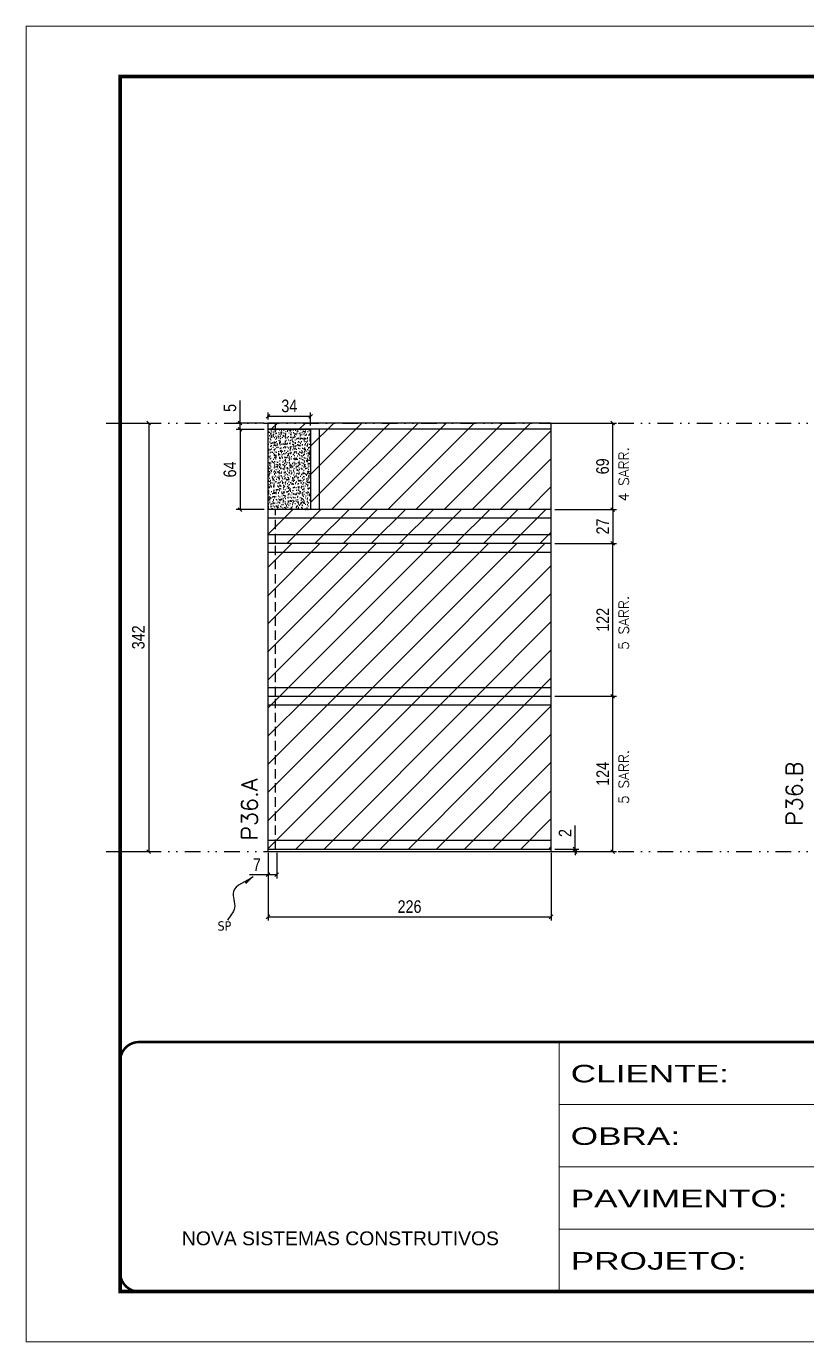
# Model space of a CAD drawing. Extents: x 2102 to 8383, y -13264 to 2718.
# Drawn here: x 5286 to 5909, y -5224 to -4174 of the extents above; entities that cross this region are included whole.
import ezdxf

# ---------------------------------------------------------------- set-up
doc = ezdxf.new("R2010")
doc.units = 0
for name, pattern in [('CONTINUO', [0]), ('DASHED', [0.75, 0.5, -0.25]), ('DIVIDE2', [0.625, 0.25, -0.125, 0, -0.125, 0, -0.125]), ('HIDDEN', [0.375, 0.25, -0.125])]:
    doc.linetypes.add(name, pattern=pattern)
for name, color, linetype in [('COTA', 241, 'Continuous'), ('Nível', 160, 'Continuous'), ('Painéis', 200, 'Continuous'), ('Romaneio', 10, 'Continuous'), ('SARR_2.2x7', 40, 'Continuous'), ('SARR_EDITAR', 141, 'Continuous'), ('Sarrafo de Pressão', 42, 'HIDDEN'), ('texto', 7, 'Continuous')]:
    doc.layers.add(name, color=color, linetype=linetype)
for name, color, linetype, lineweight in [('Folhas', 255, 'Continuous', 9), ('Hachura', 251, 'Continuous', 9), ('SARRAFO DE PRESSAO', 251, 'DASHED', 9), ('Texto Seção', 7, 'Continuous', 15)]:
    doc.layers.add(name, color=color, linetype=linetype, lineweight=lineweight)
doc.styles.add('ARIAL', font='arial.ttf')
doc.styles.add('COTA TECNICA', font='techl___.ttf', dxfattribs={"height": 10})
doc.styles.add('COTA TECNICA-50', font='techl___.ttf', dxfattribs={"height": 10})
doc.styles.add('REGUA-120', font='ROMANS.shx', dxfattribs={"height": 15})
doc.styles.add('ROMANS', font='romans.shx')
doc.styles.get("Standard").update_dxf_attribs({"font": 'arial.ttf'})
doc.styles.add('Tecnologia', font='')
doc.styles.get('Tecnologia').set_extended_font_data('Forgotten Futurist')
doc.dimstyles.new('COTA PAINEL-50', dxfattribs={"dimtxt": 10, "dimasz": 3, "dimexe": 3, "dimexo": 3, "dimgap": 3, "dimtad": 1, "dimdec": 1, "dimzin": 12, "dimdsep": 46, "dimtxsty": 'COTA TECNICA-50', "dimblk1": 'OBLIQUE', "dimblk2": 'OBLIQUE', "dimsah": 1, "dimcen": 0.9, "dimclrd": 4, "dimclre": 4, "dimclrt": 240, "dimadec": 1, "dimazin": 3, "dimtfac": 1, "dimtdec": 1, "dimtmove": 0, "dimatfit": 3, "dimfxl": 1, "dimtolj": 1, "dimtzin": 12, "dimarcsym": 0})
doc.dimstyles.new('PAINEL', dxfattribs={"dimtxt": 10, "dimasz": 3, "dimexe": 3, "dimexo": 3, "dimgap": 3, "dimtad": 1, "dimdec": 1, "dimzin": 12, "dimdsep": 46, "dimtxsty": 'COTA TECNICA', "dimblk1": 'OBLIQUE', "dimblk2": 'OBLIQUE', "dimsah": 1, "dimcen": 0.9, "dimclrd": 4, "dimclre": 4, "dimclrt": 240, "dimadec": 1, "dimazin": 3, "dimtfac": 1, "dimtdec": 1, "dimtmove": 0, "dimatfit": 3, "dimfxl": 1, "dimtolj": 1, "dimtzin": 12, "dimarcsym": 0})
doc.dimstyles.get("Standard").update_dxf_attribs({"dimtxt": 0.18, "dimasz": 0.18, "dimexe": 0.18, "dimexo": 0.0625, "dimgap": 0.09, "dimtad": 0, "dimtih": 1, "dimtoh": 1, "dimdec": 4, "dimzin": 0, "dimdsep": 46, "dimtxsty": 'Standard', "dimcen": 0.09, "dimadec": 0, "dimazin": 0, "dimtfac": 1, "dimtdec": 4, "dimtofl": 0, "dimtmove": 0, "dimatfit": 3, "dimfxl": 1, "dimtolj": 1, "dimtzin": 0, "dimarcsym": 0})
pattern_1 = [(45, (-128517.216, -32522.603), (-11.2253202, 11.2253202), [])]

# ---------------------------------------------------------------- blocks, each defined once
blk = doc.blocks.new('9999999999')
at = {"color": 30, "linetype": 'CONTINUO'}
for p, q in [((98564.6, 34230.2), (98564.6, 34429.4)), ((98564.6, 34379.6), (99584, 34379.6)), ((98564.6, 34329.8), (99488, 34329.8)), ((98564.6, 34280), (99488, 34280))]:
    blk.add_line(p, q, dxfattribs=at)
at = {"color": 30, "linetype": 'CONTINUO', "const_width": 2}
blk.add_lwpolyline([(99584, 34230.2), (99584, 34414.4, 0.414214), (99569, 34429.4), (98229, 34429.4, 0.414214), (98214, 34414.4), (98214, 34245.2, 0.414214), (98229, 34230.2), (99584, 34230.2)], format="xyb", dxfattribs=at)
at = {"layer": 'Folhas'}
blk.add_lwpolyline([(98139, 34190.2), (99624, 34190.2), (99624, 35240.2), (98139, 35240.2)], close=True, dxfattribs=at)
at = {"layer": 'Folhas', "color": 30, "const_width": 3}
blk.add_lwpolyline([(98214, 34230.2), (99584, 34230.2), (99584, 35200.2), (98214, 35200.2)], close=True, dxfattribs=at)
at = {"color": 7, "linetype": 'Continuous', "ltscale": 5, "style": 'ARIAL'}
blk.add_text('NOVA SISTEMAS CONSTRUTIVOS', height=11.059, dxfattribs=at).set_placement((98263.2, 34267.2))
at = {"layer": 'Folhas', "color": 7, "style": 'Tecnologia', "width": 1.5}
for s, p in [('CLIENTE:', (98573.7, 34397.2)), ('OBRA:', (98573.7, 34347.3)), ('PAVIMENTO:', (98573.7, 34297.5)), ('PROJETO:', (98573.7, 34247.7))]:
    blk.add_text(s, height=14, dxfattribs=at).set_placement(p)
blk = doc.blocks.new('_Oblique')
at = {"color": 0, "linetype": 'ByBlock', "lineweight": -2}
blk.add_line((-0.5, -0.5), (0.5, 0.5), dxfattribs=at)
blk = doc.blocks.new('*D1325')
at = {"layer": 'COTA', "color": 4, "linetype": 'ByBlock', "lineweight": -2, "transparency": 16777216}
for p, q in [((5352.5, -4490.6), (5386.5, -4490.6)), ((5383.5, -4490.6), (5383.5, -4832.6)), ((5352.5, -4832.6), (5386.5, -4832.6))]:
    blk.add_line(p, q, dxfattribs=at)
at = {"layer": 'Defpoints', "color": 0, "linetype": 'ByBlock', "transparency": 16777216}
for p in [(5349.5, -4490.6), (5349.5, -4832.6), (5383.5, -4832.6)]:
    blk.add_point(p, dxfattribs=at)
at = {"layer": 'COTA', "color": 4, "linetype": 'ByBlock', "lineweight": -2, "transparency": 16777216, "xscale": 3, "yscale": 3, "zscale": 3}
for p, rotation in [((5383.5, -4490.6), 90), ((5383.5, -4832.6), 270)]:
    blk.add_blockref('_Oblique', p, dxfattribs=dict(at, rotation=rotation))
at = {"layer": 'COTA', "color": 240, "linetype": 'ByBlock', "transparency": 16777216, "insert": (5375.3, -4661.6), "char_height": 10, "attachment_point": 5, "rotation": 90, "style": 'COTA TECNICA'}
blk.add_mtext('\\A1;342', dxfattribs=at)
blk = doc.blocks.new('*D654')
at = {"layer": 'COTA', "color": 4, "lineweight": -2, "transparency": 16777216}
for p, q in [((5478.8, -4833.6), (5478.8, -4887.7)), ((5704.8, -4833.6), (5704.8, -4887.7)), ((5478.8, -4884.7), (5704.8, -4884.7))]:
    blk.add_line(p, q, dxfattribs=at)
at = {"layer": 'Defpoints', "color": 0, "transparency": 16777216}
for p in [(5478.8, -4830.6), (5704.8, -4830.6), (5704.8, -4884.7)]:
    blk.add_point(p, dxfattribs=at)
at = {"layer": 'COTA', "color": 4, "lineweight": -2, "transparency": 16777216, "xscale": 3, "yscale": 3, "zscale": 3, "rotation": 180}
blk.add_blockref('_Oblique', (5478.8, -4884.7), dxfattribs=at)
at = {"layer": 'COTA', "color": 4, "lineweight": -2, "transparency": 16777216, "xscale": 3, "yscale": 3, "zscale": 3}
blk.add_blockref('_Oblique', (5704.8, -4884.7), dxfattribs=at)
at = {"layer": 'COTA', "color": 240, "transparency": 16777216, "insert": (5591.8, -4876.6), "char_height": 10, "attachment_point": 5, "style": 'COTA TECNICA'}
blk.add_mtext('\\A1;226', dxfattribs=at)
blk = doc.blocks.new('*D655')
at = {"layer": 'COTA', "color": 4, "lineweight": -2, "transparency": 16777216}
for p, q in [((5478.8, -4835.6), (5478.8, -4854.1)), ((5485.8, -4833.6), (5485.8, -4854.1)), ((5478.8, -4851.1), (5464, -4851.1)), ((5485.8, -4851.1), (5478.8, -4851.1))]:
    blk.add_line(p, q, dxfattribs=at)
at = {"layer": 'Defpoints', "color": 0, "transparency": 16777216}
for p in [(5478.8, -4832.6), (5485.8, -4830.6), (5478.8, -4851.1)]:
    blk.add_point(p, dxfattribs=at)
at = {"layer": 'COTA', "color": 4, "lineweight": -2, "transparency": 16777216, "xscale": 3, "yscale": 3, "zscale": 3, "rotation": 180}
blk.add_blockref('_Oblique', (5478.8, -4851.1), dxfattribs=at)
at = {"layer": 'COTA', "color": 4, "lineweight": -2, "transparency": 16777216, "xscale": 3, "yscale": 3, "zscale": 3}
blk.add_blockref('_Oblique', (5485.8, -4851.1), dxfattribs=at)
at = {"layer": 'COTA', "color": 240, "transparency": 16777216, "insert": (5469.9, -4843), "char_height": 10, "attachment_point": 5, "style": 'COTA TECNICA-50'}
blk.add_mtext('\\A1;7', dxfattribs=at)
blk = doc.blocks.new('*D656')
at = {"layer": 'Defpoints', "color": 0, "linetype": 'ByBlock', "transparency": 16777216}
for p in [(5704.8, -4708.6), (5754.1, -4708.6), (5704.8, -4832.6)]:
    blk.add_point(p, dxfattribs=at)
at = {"layer": 'Romaneio', "color": 4, "linetype": 'ByBlock', "lineweight": -2, "transparency": 16777216}
for p, q in [((5707.8, -4708.6), (5757.1, -4708.6)), ((5754.1, -4832.6), (5754.1, -4708.6)), ((5707.8, -4832.6), (5757.1, -4832.6))]:
    blk.add_line(p, q, dxfattribs=at)
at = {"layer": 'Romaneio', "color": 4, "linetype": 'ByBlock', "lineweight": -2, "transparency": 16777216, "xscale": 3, "yscale": 3, "zscale": 3}
for p, rotation in [((5754.1, -4708.6), 90), ((5754.1, -4832.6), 270)]:
    blk.add_blockref('_Oblique', p, dxfattribs=dict(at, rotation=rotation))
at = {"layer": 'Romaneio', "color": 240, "linetype": 'ByBlock', "transparency": 16777216, "insert": (5746, -4770.6), "char_height": 10, "attachment_point": 5, "rotation": 90, "style": 'COTA TECNICA'}
blk.add_mtext('\\A1;124', dxfattribs=at)
blk = doc.blocks.new('*D657')
at = {"layer": 'COTA', "color": 4, "lineweight": -2, "transparency": 16777216}
for p, q in [((5724, -4830.6), (5724, -4811.8)), ((5707.8, -4830.6), (5727, -4830.6)), ((5707.8, -4832.6), (5727, -4832.6)), ((5724, -4832.6), (5724, -4830.6)), ((5724, -4832.6), (5724, -4835.6))]:
    blk.add_line(p, q, dxfattribs=at)
at = {"layer": 'Defpoints', "color": 0, "transparency": 16777216}
for p in [(5704.8, -4830.6), (5704.8, -4832.6), (5724, -4832.6)]:
    blk.add_point(p, dxfattribs=at)
at = {"layer": 'COTA', "color": 4, "lineweight": -2, "transparency": 16777216, "xscale": 3, "yscale": 3, "zscale": 3}
for p, rotation in [((5724, -4830.6), 270), ((5724, -4832.6), 90)]:
    blk.add_blockref('_Oblique', p, dxfattribs=dict(at, rotation=rotation))
at = {"layer": 'COTA', "color": 240, "transparency": 16777216, "insert": (5716, -4817.8), "char_height": 10, "attachment_point": 5, "rotation": 90, "style": 'COTA TECNICA-50'}
blk.add_mtext('\\A1;2', dxfattribs=at)
blk = doc.blocks.new('*D658')
at = {"layer": 'COTA', "color": 4, "linetype": 'ByBlock', "lineweight": -2, "transparency": 16777216}
for p, q in [((5707.8, -4559.6), (5757.1, -4559.6)), ((5754.1, -4559.6), (5754.1, -4586.6)), ((5707.8, -4586.6), (5757.1, -4586.6))]:
    blk.add_line(p, q, dxfattribs=at)
at = {"layer": 'Defpoints', "color": 0, "linetype": 'ByBlock', "transparency": 16777216}
for p in [(5704.8, -4559.6), (5704.8, -4586.6), (5754.1, -4586.6)]:
    blk.add_point(p, dxfattribs=at)
at = {"layer": 'COTA', "color": 4, "linetype": 'ByBlock', "lineweight": -2, "transparency": 16777216, "xscale": 3, "yscale": 3, "zscale": 3}
for p, rotation in [((5754.1, -4559.6), 90), ((5754.1, -4586.6), 270)]:
    blk.add_blockref('_Oblique', p, dxfattribs=dict(at, rotation=rotation))
at = {"layer": 'COTA', "color": 240, "linetype": 'ByBlock', "transparency": 16777216, "insert": (5746, -4573.1), "char_height": 10, "attachment_point": 5, "rotation": 90, "style": 'COTA TECNICA'}
blk.add_mtext('\\A1;27', dxfattribs=at)
blk = doc.blocks.new('*D1326')
at = {"layer": 'COTA', "color": 4, "linetype": 'ByBlock', "lineweight": -2, "transparency": 16777216}
for p, q in [((5475.8, -4495.6), (5453.5, -4495.6)), ((5456.5, -4495.6), (5456.5, -4559.6)), ((5475.8, -4559.6), (5453.5, -4559.6))]:
    blk.add_line(p, q, dxfattribs=at)
at = {"layer": 'Defpoints', "color": 0, "linetype": 'ByBlock', "transparency": 16777216}
for p in [(5478.8, -4495.6), (5456.5, -4559.6), (5478.8, -4559.6)]:
    blk.add_point(p, dxfattribs=at)
at = {"layer": 'COTA', "color": 4, "linetype": 'ByBlock', "lineweight": -2, "transparency": 16777216, "xscale": 3, "yscale": 3, "zscale": 3}
for p, rotation in [((5456.5, -4495.6), 90), ((5456.5, -4559.6), 270)]:
    blk.add_blockref('_Oblique', p, dxfattribs=dict(at, rotation=rotation))
at = {"layer": 'COTA', "color": 240, "linetype": 'ByBlock', "transparency": 16777216, "insert": (5448.4, -4527.6), "char_height": 10, "attachment_point": 5, "rotation": 90, "style": 'COTA TECNICA'}
blk.add_mtext('\\A1;64', dxfattribs=at)
blk = doc.blocks.new('*D1333')
at = {"layer": 'COTA', "color": 4, "linetype": 'ByBlock', "lineweight": -2, "transparency": 16777216}
for p, q in [((5707.8, -4586.6), (5757.1, -4586.6)), ((5754.1, -4708.6), (5754.1, -4586.6)), ((5707.8, -4708.6), (5757.1, -4708.6))]:
    blk.add_line(p, q, dxfattribs=at)
at = {"layer": 'Defpoints', "color": 0, "linetype": 'ByBlock', "transparency": 16777216}
for p in [(5704.8, -4586.6), (5754.1, -4586.6), (5704.8, -4708.6)]:
    blk.add_point(p, dxfattribs=at)
at = {"layer": 'COTA', "color": 4, "linetype": 'ByBlock', "lineweight": -2, "transparency": 16777216, "xscale": 3, "yscale": 3, "zscale": 3}
for p, rotation in [((5754.1, -4586.6), 90), ((5754.1, -4708.6), 270)]:
    blk.add_blockref('_Oblique', p, dxfattribs=dict(at, rotation=rotation))
at = {"layer": 'COTA', "color": 240, "linetype": 'ByBlock', "transparency": 16777216, "insert": (5746.1, -4647.6), "char_height": 10, "attachment_point": 5, "rotation": 90, "style": 'COTA TECNICA'}
blk.add_mtext('\\A1;122', dxfattribs=at)
blk = doc.blocks.new('*D1356')
at = {"layer": 'COTA', "color": 4, "linetype": 'ByBlock', "lineweight": -2, "transparency": 16777216}
for p, q in [((5707.8, -4490.6), (5757.1, -4490.6)), ((5754.1, -4559.6), (5754.1, -4490.6)), ((5707.8, -4559.6), (5757.1, -4559.6))]:
    blk.add_line(p, q, dxfattribs=at)
at = {"layer": 'Defpoints', "color": 0, "linetype": 'ByBlock', "transparency": 16777216}
for p in [(5704.8, -4490.6), (5754.1, -4490.6), (5704.8, -4559.6)]:
    blk.add_point(p, dxfattribs=at)
at = {"layer": 'COTA', "color": 4, "linetype": 'ByBlock', "lineweight": -2, "transparency": 16777216, "xscale": 3, "yscale": 3, "zscale": 3}
for p, rotation in [((5754.1, -4490.6), 90), ((5754.1, -4559.6), 270)]:
    blk.add_blockref('_Oblique', p, dxfattribs=dict(at, rotation=rotation))
at = {"layer": 'COTA', "color": 240, "linetype": 'ByBlock', "transparency": 16777216, "insert": (5746, -4525.1), "char_height": 10, "attachment_point": 5, "rotation": 90, "style": 'COTA TECNICA'}
blk.add_mtext('\\A1;69', dxfattribs=at)
blk = doc.blocks.new('*D1407')
at = {"layer": 'COTA', "color": 4, "linetype": 'ByBlock', "lineweight": -2, "transparency": 16777216}
for p, q in [((5456.5, -4490.6), (5456.5, -4472.5)), ((5475.8, -4490.6), (5453.5, -4490.6)), ((5456.5, -4495.6), (5456.5, -4490.6)), ((5475.8, -4495.6), (5453.5, -4495.6)), ((5456.5, -4495.6), (5456.5, -4498.6))]:
    blk.add_line(p, q, dxfattribs=at)
at = {"layer": 'Defpoints', "color": 0, "linetype": 'ByBlock', "transparency": 16777216}
for p in [(5456.5, -4490.6), (5478.8, -4490.6), (5478.8, -4495.6)]:
    blk.add_point(p, dxfattribs=at)
at = {"layer": 'COTA', "color": 4, "linetype": 'ByBlock', "lineweight": -2, "transparency": 16777216, "xscale": 3, "yscale": 3, "zscale": 3}
for p, rotation in [((5456.5, -4490.6), 270), ((5456.5, -4495.6), 90)]:
    blk.add_blockref('_Oblique', p, dxfattribs=dict(at, rotation=rotation))
at = {"layer": 'COTA', "color": 240, "linetype": 'ByBlock', "transparency": 16777216, "insert": (5448.4, -4478.5), "char_height": 10, "attachment_point": 5, "rotation": 90, "style": 'COTA TECNICA'}
blk.add_mtext('\\A1;5', dxfattribs=at)
blk = doc.blocks.new('*D1438')
at = {"layer": 'COTA', "color": 4, "linetype": 'ByBlock', "lineweight": -2, "transparency": 16777216}
for p, q in [((5478.8, -4487.6), (5478.8, -4482.1)), ((5512.8, -4492.6), (5512.8, -4482.1)), ((5478.8, -4485.1), (5512.8, -4485.1))]:
    blk.add_line(p, q, dxfattribs=at)
at = {"layer": 'Defpoints', "color": 0, "linetype": 'ByBlock', "transparency": 16777216}
for p in [(5478.8, -4490.6), (5512.8, -4485.1), (5512.8, -4495.6)]:
    blk.add_point(p, dxfattribs=at)
at = {"layer": 'COTA', "color": 4, "linetype": 'ByBlock', "lineweight": -2, "transparency": 16777216, "xscale": 3, "yscale": 3, "zscale": 3, "rotation": 180}
blk.add_blockref('_Oblique', (5478.8, -4485.1), dxfattribs=at)
at = {"layer": 'COTA', "color": 4, "linetype": 'ByBlock', "lineweight": -2, "transparency": 16777216, "xscale": 3, "yscale": 3, "zscale": 3}
blk.add_blockref('_Oblique', (5512.8, -4485.1), dxfattribs=at)
at = {"layer": 'COTA', "color": 240, "linetype": 'ByBlock', "transparency": 16777216, "insert": (5495.8, -4476.9), "char_height": 10, "attachment_point": 5, "style": 'COTA TECNICA'}
blk.add_mtext('\\A1;34', dxfattribs=at)

msp = doc.modelspace()

# ---------------------------------------------------------------- hatches: boundary and pattern name
at = {"layer": 'COTA', "linetype": 'ByBlock'}
h = msp.add_hatch(dxfattribs=at)
h.set_pattern_fill('AR-CONC', color=256, scale=0.03)
h.set_pattern_definition([(50, (-126945.716, -34819.753), (5.46554007, -0.47817257), [0.5715, -6.2865]), (355, (-126945.716, -34819.753), (-1.05730264, 5.73170536), [0.4572, -5.02921753]), (100.4514447, (-126945.2604, -34819.7927), (4.40823741, 5.25353256), [0.48570026, -5.34270734]), (46.1842, (-126945.716, -34818.229), (8.13237123, -1.26126984), [0.85725, -9.42975]), (96.6355576, (-126945.038, -34818.334), (7.122124, 7.42278374), [0.7285507, -8.01406824]), (351.184151, (-126945.716, -34818.229), (7.122124, 7.42278374), [0.685799, -7.54379196]), (21, (-126944.954, -34818.61), (4.54843174, -3.06795595), [0.5715, -6.2865]), (326, (-126944.954, -34818.61), (1.85406085, 5.52563898), [0.4572, -5.0292]), (71.451445, (-126944.575, -34818.8655), (6.40249258, 2.45768307), [0.48570026, -5.34269813]), (37.5, (-126945.7158, -34819.7528), (0.092658098, 2.536651166), [0, -4.96824, 0, -5.1054, 0, -5.04825]), (7.5, (-126945.7158, -34819.7528), (2.004589875, 3.005417245), [0, -2.91084, 0, -4.85394, 0, -1.92405]), (327.5, (-126947.415, -34819.7528), (4.067717855, -0.17186232), [0, -1.905, 0, -5.9436, 0, -7.8867]), (317.5, (-126948.177, -34819.7528), (4.44387544, 0.76279473), [0, -2.4765, 0, -3.94716, 0, -5.6007])])
h.paths.add_polyline_path([(5478.75, -4559.56), (5512.75, -4559.56), (5512.75, -4495.56), (5478.75, -4495.56)])
at = {"layer": 'Hachura', "linetype": 'ByBlock'}
h = msp.add_hatch(dxfattribs=at)
h.set_pattern_fill('ANSI31', color=256, scale=5)
h.set_pattern_definition([(45, (-126918.716, -32522.603), (-11.2253202, 11.2253202), [])])
h.paths.add_polyline_path([(5704.75, -4490.56), (5512.75, -4490.56), (5478.75, -4490.56), (5478.75, -4495.56), (5512.75, -4495.56), (5512.75, -4559.56), (5704.75, -4559.56)])
h = msp.add_hatch(dxfattribs=at)
h.set_pattern_fill('ANSI31', color=256, scale=5)
h.set_pattern_definition([(45, (-128517.216, -32518.603), (-11.2253202, 11.2253202), [])])
h.paths.add_polyline_path([(5478.75, -4559.56), (5478.75, -4586.56), (5704.75, -4586.56), (5704.75, -4559.56)])
h = msp.add_hatch(dxfattribs=at)
h.set_pattern_fill('ANSI31', color=256, scale=5)
h.set_pattern_definition(pattern_1)
h.paths.add_polyline_path([(5478.75, -4586.56), (5478.75, -4708.56), (5704.75, -4708.56), (5704.75, -4586.56)])
h = msp.add_hatch(dxfattribs=at)
h.set_pattern_fill('ANSI31', color=256, scale=5)
h.set_pattern_definition(pattern_1)
h.paths.add_polyline_path([(5704.75, -4830.56), (5704.75, -4708.56), (5478.75, -4708.56), (5478.75, -4830.56)])

# ---------------------------------------------------------------- linework, layer by layer
at = {"layer": 'COTA', "linetype": 'ByBlock'}
for p, q in [((5478.75, -4495.56), (5478.75, -4559.56)), ((5512.75, -4495.56), (5478.75, -4495.56))]:
    msp.add_line(p, q, dxfattribs=at)
at = {"layer": 'Nível', "color": 4, "linetype": 'DIVIDE2', "ltscale": 50}
for p, q in [((5349.5, -4490.56), (6703.78, -4490.56)), ((5349.5, -4832.56), (6703.78, -4832.56))]:
    msp.add_line(p, q, dxfattribs=at)
at = {"layer": 'Painéis', "linetype": 'ByBlock'}
for p, q in [((5704.75, -4490.56), (5512.75, -4490.56)), ((5704.75, -4490.56), (5704.75, -4832.56)), ((5512.75, -4495.56), (5512.75, -4559.56)), ((5478.75, -4559.56), (5478.75, -4832.56)), ((5704.75, -4559.56), (5478.75, -4559.56)), ((5478.75, -4586.56), (5704.75, -4586.56)), ((5478.75, -4708.56), (5704.75, -4708.56)), ((5478.75, -4830.56), (5704.75, -4830.56)), ((5478.75, -4832.56), (5704.75, -4832.56))]:
    msp.add_line(p, q, dxfattribs=at)
msp.add_lwpolyline([(5512.75, -4490.56), (5478.75, -4490.56), (5478.75, -4495.56), (5512.75, -4495.56)], dxfattribs=at)
at = {"layer": 'SARR_2.2x7'}
for p, q in [((5519.75, -4495.56), (5519.75, -4559.56)), ((5704.75, -4566.56), (5478.75, -4566.56)), ((5478.75, -4579.56), (5704.75, -4579.56)), ((5478.75, -4593.56), (5704.75, -4593.56)), ((5478.75, -4701.56), (5704.75, -4701.56)), ((5478.75, -4715.56), (5704.75, -4715.56)), ((5478.75, -4823.56), (5704.75, -4823.56))]:
    msp.add_line(p, q, dxfattribs=at)
at = {"layer": 'SARR_EDITAR'}
msp.add_line((5704.75, -4495.56), (5478.75, -4495.56), dxfattribs=at)
at = {"layer": 'Sarrafo de Pressão', "ltscale": 30}
for p, q in [((5484.75, -4495.56), (5484.75, -4490.56)), ((5484.75, -4586.56), (5484.75, -4559.56)), ((5484.75, -4708.56), (5484.75, -4586.56)), ((5484.75, -4830.56), (5484.75, -4708.56))]:
    msp.add_line(p, q, dxfattribs=at)

# ---------------------------------------------------------------- block references
at = {"layer": 'SARRAFO DE PRESSAO', "color": 6, "linetype": 'ByBlock'}
msp.add_blockref('9999999999', (-92853.19, -39414.05), dxfattribs=at)

# ---------------------------------------------------------------- texts
at = {"layer": 'texto', "color": 0, "insert": (5443.98, -4892.06), "char_height": 7.5, "attachment_point": 5}
msp.add_mtext('{\\fTahoma|b0|i0|c0|p34;\\C4;SP}', dxfattribs=at)
at = {"layer": 'Texto Seção', "linetype": 'Continuous', "style": 'ROMANS'}
for s, p in [('4 SARR.', (5766.9, -4553.01)), ('5 SARR.', (5766.9, -4671.65)), ('5 SARR.', (5766.9, -4794.66))]:
    msp.add_text(s, height=8, rotation=90, dxfattribs=at).set_placement(p)
at = {"layer": 'Texto Seção', "style": 'REGUA-120'}
msp.add_text('P36.A', height=13, rotation=90, dxfattribs=at).set_placement((5470.53, -4823.93))
at = {"layer": 'Texto Seção', "insert": (5905.48, -4812.1), "char_height": 13, "width": 285.3299, "attachment_point": 7, "rotation": 90, "style": 'REGUA-120'}
msp.add_mtext('P36.B', dxfattribs=at)

# ---------------------------------------------------------------- dimensions: what is measured, and where the dimension line sits
at = {"layer": 'COTA', "linetype": 'ByBlock'}
for base, p1, p2, picture, middle in [((5456.53, -4490.56), (5478.75, -4495.56), (5478.75, -4490.56), '*D1407', (5448.42, -4478.52)), ((5383.49, -4832.56), (5349.5, -4490.56), (5349.5, -4832.56), '*D1325', (5375.27, -4661.56)), ((5754.12, -4490.56), (5704.75, -4559.56), (5704.75, -4490.56), '*D1356', (5745.99, -4525.06)), ((5456.53, -4559.56), (5478.75, -4495.56), (5478.75, -4559.56), '*D1326', (5448.43, -4527.56)), ((5754.12, -4586.56), (5704.75, -4559.56), (5704.75, -4586.56), '*D658', (5746.05, -4573.06)), ((5754.12, -4586.56), (5704.75, -4708.56), (5704.75, -4586.56), '*D1333', (5746.06, -4647.56))]:
    dim = msp.add_linear_dim(base=base, p1=p1, p2=p2, angle=90, dimstyle='PAINEL', dxfattribs=at)
    dim.commit()
    dim.dimension.update_dxf_attribs({"geometry": picture, "text_midpoint": middle})
dim = msp.add_linear_dim(base=(5512.75, -4485.12), p1=(5478.75, -4490.56), p2=(5512.75, -4495.56), dimstyle='PAINEL', dxfattribs=at)
dim.commit()
dim.dimension.update_dxf_attribs({"geometry": '*D1438', "text_midpoint": (5495.75, -4476.9)})
at = {"layer": 'COTA'}
dim = msp.add_linear_dim(base=(5724.01, -4832.56), p1=(5704.75, -4830.56), p2=(5704.75, -4832.56), angle=90, dimstyle='COTA PAINEL-50', dxfattribs=at)
dim.commit()
dim.dimension.update_dxf_attribs({"geometry": '*D657', "text_midpoint": (5724.01, -4817.82), "dimtype": 160})
dim = msp.add_linear_dim(base=(5478.75, -4851.08), p1=(5485.75, -4830.56), p2=(5478.75, -4832.56), angle=180, dimstyle='COTA PAINEL-50', dxfattribs=at)
dim.commit()
dim.dimension.update_dxf_attribs({"geometry": '*D655', "text_midpoint": (5469.89, -4843)})
dim = msp.add_linear_dim(base=(5704.75, -4884.74), p1=(5478.75, -4830.56), p2=(5704.75, -4830.56), dimstyle='PAINEL', override={"dimarcsym": 2}, dxfattribs=at)
dim.commit()
dim.dimension.update_dxf_attribs({"geometry": '*D654', "text_midpoint": (5591.75, -4876.64)})
at = {"layer": 'Romaneio', "linetype": 'ByBlock'}
dim = msp.add_aligned_dim(p1=(5704.75, -4832.56), p2=(5704.75, -4708.56), distance=-49.37, dimstyle='PAINEL', dxfattribs=at)
dim.commit()
dim.dimension.update_dxf_attribs({"geometry": '*D656', "text_midpoint": (5746.05, -4770.56)})

# ---------------------------------------------------------------- leaders
at = {"layer": 'COTA', "path_type": 1}
msp.add_leader([(5466.92, -4852.75), (5451.14, -4864.58), (5452.06, -4877.59), (5446.51, -4887.37)], dimstyle='Standard', override={"dimasz": 8}, dxfattribs=at)

doc.saveas('drawing.dxf')
